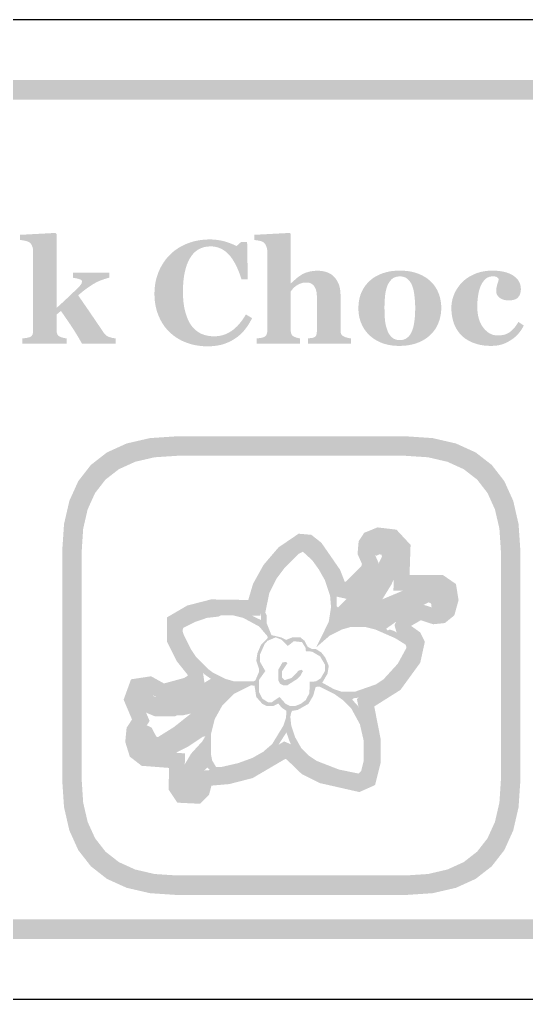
# Model space of a CAD drawing. Header units: millimetres. Extents: x 4 to 272, y 4 to 144.
# Drawn here: x 224.02 to 234.42, y 75.96 to 96.04 of the extents above; entities that cross this region are included whole.
import ezdxf

# ---------------------------------------------------------------- set-up
doc = ezdxf.new("R2010")
doc.units = ezdxf.units.MM
doc.layers.add('CUT', color=1, linetype='Continuous')
doc.layers.add('RASTER', color=7, linetype='Continuous')

msp = doc.modelspace()

# ---------------------------------------------------------------- hatches: boundary and pattern name
at = {"layer": 'RASTER'}
h = msp.add_hatch(color=7, dxfattribs=at)
h.paths.add_polyline_path([(209.2, 92.6), (209.234, 93.116), (209.337, 93.563), (209.509, 93.941), (209.75, 94.25), (210.059, 94.491), (210.438, 94.663), (210.884, 94.766), (211.4, 94.8), (268.6, 94.8), (269.116, 94.766), (269.563, 94.663), (269.941, 94.491), (270.25, 94.25), (270.491, 93.941), (270.663, 93.563), (270.766, 93.116), (270.8, 92.6), (270.8, 79.4), (270.766, 78.884), (270.662, 78.438), (270.491, 78.059), (270.25, 77.75), (269.941, 77.509), (269.563, 77.338), (269.116, 77.234), (268.6, 77.2), (211.4, 77.2), (210.884, 77.234), (210.438, 77.338), (210.059, 77.509), (209.75, 77.75), (209.509, 78.059), (209.337, 78.438), (209.234, 78.884), (209.2, 79.4)])
h.paths.add_polyline_path([(209.6, 92.6), (209.6, 79.4), (209.628, 78.978), (209.712, 78.613), (209.853, 78.303), (210.05, 78.05), (210.303, 77.853), (210.613, 77.712), (210.978, 77.628), (211.4, 77.6), (268.6, 77.6), (269.022, 77.628), (269.388, 77.712), (269.697, 77.853), (269.95, 78.05), (270.147, 78.303), (270.287, 78.613), (270.372, 78.978), (270.4, 79.4), (270.4, 92.6), (270.372, 93.022), (270.287, 93.388), (270.147, 93.697), (269.95, 93.95), (269.697, 94.147), (269.388, 94.288), (269.022, 94.372), (268.6, 94.4), (211.4, 94.4), (210.978, 94.372), (210.613, 94.288), (210.303, 94.147), (210.05, 93.95), (209.853, 93.697), (209.712, 93.388), (209.628, 93.022), (209.6, 92.6)], flags=0)
for points in [[(225.995, 89.4), (225.305, 89.4), (225.274, 89.455), (225.243, 89.508), (225.213, 89.559), (225.183, 89.607), (225.155, 89.654), (225.127, 89.698), (225.099, 89.74), (225.073, 89.78), (225.046, 89.819), (225.021, 89.857), (224.995, 89.894), (224.97, 89.93), (224.945, 89.966), (224.921, 90.001), (224.897, 90.036), (224.873, 90.069), (224.785, 89.995), (224.785, 89.675), (224.786, 89.663), (224.786, 89.65), (224.788, 89.639), (224.789, 89.627), (224.791, 89.617), (224.794, 89.607), (224.797, 89.598), (224.801, 89.589), (224.805, 89.581), (224.81, 89.573), (224.816, 89.566), (224.823, 89.56), (224.831, 89.554), (224.84, 89.548), (224.85, 89.543), (224.86, 89.539), (224.867, 89.536), (224.874, 89.533), (224.881, 89.531), (224.889, 89.528), (224.896, 89.526), (224.905, 89.523), (224.913, 89.521), (224.922, 89.519), (224.93, 89.517), (224.939, 89.515), (224.948, 89.513), (224.957, 89.511), (224.966, 89.51), (224.974, 89.509), (224.983, 89.508), (224.992, 89.507), (224.992, 89.4), (224.085, 89.4), (224.085, 89.507), (224.094, 89.508), (224.104, 89.509), (224.113, 89.509), (224.122, 89.51), (224.131, 89.511), (224.14, 89.513), (224.149, 89.514), (224.158, 89.515), (224.167, 89.516), (224.176, 89.518), (224.185, 89.519), (224.193, 89.521), (224.201, 89.523), (224.208, 89.525), (224.216, 89.527), (224.223, 89.529), (224.234, 89.533), (224.244, 89.538), (224.254, 89.543), (224.262, 89.549), (224.27, 89.556), (224.276, 89.563), (224.282, 89.571), (224.287, 89.579), (224.291, 89.587), (224.294, 89.597), (224.297, 89.607), (224.299, 89.618), (224.301, 89.629), (224.302, 89.641), (224.303, 89.653), (224.303, 89.667), (224.303, 91.3), (224.303, 91.312), (224.302, 91.324), (224.3, 91.337), (224.298, 91.349), (224.295, 91.362), (224.292, 91.374), (224.287, 91.387), (224.282, 91.4), (224.277, 91.413), (224.27, 91.425), (224.264, 91.436), (224.256, 91.446), (224.248, 91.455), (224.239, 91.464), (224.23, 91.472), (224.22, 91.479), (224.213, 91.483), (224.204, 91.487), (224.195, 91.491), (224.185, 91.495), (224.174, 91.498), (224.163, 91.502), (224.15, 91.505), (224.136, 91.508), (224.123, 91.511), (224.109, 91.513), (224.096, 91.515), (224.083, 91.517), (224.071, 91.519), (224.059, 91.521), (224.047, 91.522), (224.035, 91.523), (224.035, 91.629), (224.763, 91.668), (224.785, 91.644), (224.785, 90.132), (224.813, 90.157), (224.841, 90.183), (224.871, 90.209), (224.901, 90.237), (224.931, 90.265), (224.963, 90.295), (224.996, 90.325), (225.029, 90.357), (225.062, 90.388), (225.094, 90.418), (225.123, 90.446), (225.151, 90.473), (225.178, 90.499), (225.202, 90.523), (225.225, 90.546), (225.247, 90.567), (225.258, 90.58), (225.268, 90.591), (225.277, 90.601), (225.284, 90.611), (225.29, 90.62), (225.295, 90.629), (225.298, 90.636), (225.3, 90.643), (225.301, 90.649), (225.303, 90.655), (225.303, 90.659), (225.304, 90.664), (225.305, 90.667), (225.305, 90.67), (225.305, 90.673), (225.305, 90.674), (225.305, 90.681), (225.303, 90.687), (225.299, 90.693), (225.294, 90.699), (225.287, 90.704), (225.279, 90.709), (225.27, 90.714), (225.259, 90.718), (225.247, 90.723), (225.233, 90.727), (225.218, 90.731), (225.202, 90.735), (225.184, 90.739), (225.164, 90.742), (225.143, 90.746), (225.121, 90.749), (225.121, 90.853), (225.865, 90.853), (225.865, 90.752), (225.829, 90.742), (225.796, 90.732), (225.765, 90.722), (225.736, 90.712), (225.709, 90.703), (225.684, 90.693), (225.662, 90.684), (225.642, 90.675), (225.622, 90.666), (225.602, 90.656), (225.582, 90.645), (225.561, 90.633), (225.54, 90.621), (225.518, 90.608), (225.496, 90.594), (225.474, 90.579), (225.459, 90.569), (225.444, 90.559), (225.429, 90.549), (225.415, 90.539), (225.4, 90.528), (225.386, 90.518), (225.372, 90.507), (225.357, 90.496), (225.343, 90.485), (225.328, 90.474), (225.313, 90.461), (225.297, 90.448), (225.28, 90.434), (225.263, 90.42), (225.246, 90.405), (225.228, 90.389), (225.263, 90.337), (225.298, 90.287), (225.332, 90.237), (225.366, 90.188), (225.399, 90.141), (225.431, 90.094), (225.462, 90.048), (225.493, 90.004), (225.523, 89.959), (225.554, 89.914), (225.586, 89.868), (225.617, 89.821), (225.649, 89.774), (225.682, 89.726), (225.715, 89.678), (225.748, 89.629), (225.759, 89.612), (225.772, 89.597), (225.785, 89.583), (225.799, 89.571), (225.813, 89.56), (225.828, 89.551), (225.844, 89.543), (225.861, 89.536), (225.877, 89.531), (225.894, 89.526), (225.911, 89.521), (225.928, 89.517), (225.945, 89.514), (225.962, 89.511), (225.979, 89.509), (225.995, 89.507)], [(230.823, 89.4), (229.942, 89.4), (229.942, 89.507), (229.949, 89.508), (229.957, 89.508), (229.965, 89.509), (229.974, 89.51), (229.982, 89.511), (229.991, 89.512), (230.001, 89.513), (230.01, 89.514), (230.02, 89.515), (230.029, 89.517), (230.037, 89.518), (230.045, 89.52), (230.052, 89.522), (230.058, 89.524), (230.064, 89.526), (230.069, 89.529), (230.076, 89.533), (230.083, 89.538), (230.09, 89.543), (230.095, 89.549), (230.1, 89.555), (230.105, 89.561), (230.109, 89.568), (230.112, 89.576), (230.115, 89.584), (230.118, 89.593), (230.12, 89.603), (230.122, 89.614), (230.123, 89.626), (230.124, 89.638), (230.125, 89.652), (230.125, 89.667), (230.125, 90.352), (230.124, 90.389), (230.121, 90.423), (230.117, 90.455), (230.111, 90.484), (230.103, 90.511), (230.093, 90.536), (230.082, 90.558), (230.068, 90.578), (230.054, 90.595), (230.037, 90.61), (230.019, 90.623), (230, 90.634), (229.979, 90.642), (229.957, 90.648), (229.933, 90.651), (229.908, 90.652), (229.893, 90.652), (229.879, 90.651), (229.865, 90.65), (229.851, 90.648), (229.838, 90.646), (229.825, 90.643), (229.812, 90.639), (229.799, 90.635), (229.786, 90.63), (229.774, 90.625), (229.761, 90.619), (229.749, 90.613), (229.737, 90.607), (229.724, 90.599), (229.712, 90.592), (229.7, 90.584), (229.69, 90.576), (229.68, 90.569), (229.67, 90.561), (229.662, 90.554), (229.653, 90.546), (229.646, 90.539), (229.639, 90.531), (229.632, 90.524), (229.626, 90.516), (229.62, 90.509), (229.614, 90.501), (229.608, 90.495), (229.603, 90.488), (229.598, 90.482), (229.593, 90.475), (229.589, 90.469), (229.589, 89.683), (229.589, 89.67), (229.589, 89.657), (229.59, 89.645), (229.592, 89.634), (229.594, 89.624), (229.596, 89.614), (229.599, 89.605), (229.602, 89.597), (229.605, 89.589), (229.61, 89.582), (229.615, 89.575), (229.621, 89.568), (229.627, 89.562), (229.635, 89.556), (229.643, 89.55), (229.652, 89.545), (229.657, 89.542), (229.663, 89.539), (229.67, 89.536), (229.677, 89.533), (229.685, 89.53), (229.692, 89.527), (229.701, 89.524), (229.709, 89.522), (229.718, 89.519), (229.727, 89.517), (229.736, 89.515), (229.745, 89.513), (229.753, 89.511), (229.762, 89.509), (229.771, 89.508), (229.779, 89.507), (229.779, 89.4), (228.888, 89.4), (228.888, 89.507), (228.898, 89.508), (228.907, 89.508), (228.917, 89.509), (228.926, 89.51), (228.935, 89.511), (228.944, 89.512), (228.953, 89.513), (228.962, 89.514), (228.971, 89.515), (228.98, 89.517), (228.988, 89.518), (228.996, 89.52), (229.004, 89.522), (229.012, 89.524), (229.019, 89.526), (229.026, 89.529), (229.037, 89.534), (229.048, 89.539), (229.057, 89.544), (229.065, 89.55), (229.073, 89.557), (229.08, 89.564), (229.085, 89.571), (229.09, 89.579), (229.094, 89.588), (229.097, 89.597), (229.1, 89.607), (229.102, 89.618), (229.104, 89.629), (229.106, 89.641), (229.106, 89.653), (229.107, 89.667), (229.107, 91.3), (229.106, 91.312), (229.105, 91.324), (229.104, 91.336), (229.101, 91.348), (229.098, 91.361), (229.094, 91.374), (229.09, 91.386), (229.085, 91.4), (229.079, 91.412), (229.073, 91.424), (229.066, 91.435), (229.058, 91.446), (229.05, 91.455), (229.042, 91.464), (229.033, 91.472), (229.023, 91.479), (229.015, 91.483), (229.007, 91.488), (228.998, 91.492), (228.987, 91.496), (228.976, 91.499), (228.964, 91.503), (228.952, 91.506), (228.938, 91.509), (228.924, 91.511), (228.911, 91.514), (228.898, 91.516), (228.885, 91.518), (228.873, 91.519), (228.861, 91.521), (228.85, 91.522), (228.839, 91.523), (228.839, 91.629), (229.567, 91.668), (229.589, 91.644), (229.589, 90.636), (229.594, 90.636), (229.608, 90.649), (229.622, 90.661), (229.635, 90.672), (229.647, 90.684), (229.66, 90.695), (229.672, 90.706), (229.683, 90.716), (229.695, 90.726), (229.706, 90.736), (229.718, 90.747), (229.731, 90.757), (229.744, 90.767), (229.758, 90.777), (229.773, 90.787), (229.788, 90.797), (229.804, 90.808), (229.818, 90.816), (229.833, 90.825), (229.849, 90.833), (229.866, 90.84), (229.885, 90.848), (229.904, 90.855), (229.924, 90.861), (229.945, 90.868), (229.967, 90.874), (229.99, 90.879), (230.013, 90.883), (230.036, 90.886), (230.06, 90.889), (230.084, 90.891), (230.108, 90.892), (230.134, 90.893), (230.191, 90.891), (230.245, 90.884), (230.295, 90.874), (230.341, 90.859), (230.384, 90.839), (230.423, 90.816), (230.459, 90.788), (230.49, 90.756), (230.518, 90.721), (230.542, 90.683), (230.563, 90.642), (230.58, 90.599), (230.593, 90.552), (230.602, 90.503), (230.608, 90.452), (230.61, 90.398), (230.61, 89.68), (230.61, 89.667), (230.611, 89.654), (230.612, 89.642), (230.614, 89.631), (230.616, 89.621), (230.619, 89.611), (230.622, 89.602), (230.626, 89.593), (230.63, 89.586), (230.636, 89.578), (230.642, 89.571), (230.649, 89.564), (230.657, 89.558), (230.666, 89.552), (230.675, 89.547), (230.686, 89.542), (230.692, 89.539), (230.699, 89.536), (230.706, 89.534), (230.714, 89.531), (230.721, 89.529), (230.729, 89.526), (230.736, 89.524), (230.744, 89.522), (230.753, 89.519), (230.761, 89.517), (230.771, 89.515), (230.78, 89.514), (230.79, 89.512), (230.801, 89.51), (230.812, 89.508), (230.823, 89.507)], [(227.879, 89.344), (227.822, 89.345), (227.767, 89.349), (227.712, 89.355), (227.658, 89.363), (227.605, 89.373), (227.553, 89.386), (227.502, 89.401), (227.451, 89.418), (227.402, 89.438), (227.355, 89.459), (227.309, 89.483), (227.265, 89.509), (227.222, 89.537), (227.181, 89.567), (227.142, 89.599), (227.104, 89.633), (227.069, 89.668), (227.036, 89.706), (227.004, 89.745), (226.975, 89.787), (226.947, 89.83), (226.921, 89.876), (226.898, 89.924), (226.876, 89.973), (226.856, 90.025), (226.839, 90.077), (226.825, 90.131), (226.813, 90.186), (226.804, 90.243), (226.797, 90.3), (226.794, 90.359), (226.792, 90.42), (226.794, 90.479), (226.798, 90.538), (226.804, 90.596), (226.813, 90.652), (226.825, 90.708), (226.84, 90.762), (226.857, 90.815), (226.876, 90.867), (226.899, 90.918), (226.923, 90.967), (226.949, 91.014), (226.978, 91.059), (227.008, 91.103), (227.041, 91.145), (227.076, 91.185), (227.113, 91.224), (227.151, 91.26), (227.191, 91.294), (227.234, 91.325), (227.277, 91.355), (227.323, 91.383), (227.371, 91.408), (227.42, 91.432), (227.472, 91.453), (227.525, 91.472), (227.578, 91.489), (227.633, 91.503), (227.689, 91.514), (227.745, 91.523), (227.803, 91.529), (227.861, 91.533), (227.92, 91.534), (227.963, 91.534), (228.005, 91.532), (228.045, 91.528), (228.085, 91.524), (228.124, 91.518), (228.162, 91.511), (228.199, 91.502), (228.235, 91.493), (228.27, 91.482), (228.303, 91.471), (228.335, 91.46), (228.366, 91.448), (228.396, 91.436), (228.424, 91.424), (228.45, 91.411), (228.475, 91.398), (228.566, 91.479), (228.694, 91.479), (228.707, 90.72), (228.578, 90.72), (228.55, 90.804), (228.52, 90.882), (228.489, 90.954), (228.457, 91.021), (228.423, 91.082), (228.388, 91.137), (228.352, 91.186), (228.314, 91.23), (228.275, 91.268), (228.233, 91.301), (228.189, 91.329), (228.144, 91.352), (228.096, 91.369), (228.046, 91.382), (227.993, 91.39), (227.939, 91.392), (227.872, 91.388), (227.81, 91.377), (227.751, 91.358), (227.697, 91.332), (227.646, 91.297), (227.6, 91.256), (227.558, 91.207), (227.52, 91.15), (227.487, 91.086), (227.457, 91.016), (227.433, 90.94), (227.413, 90.858), (227.397, 90.77), (227.386, 90.676), (227.379, 90.576), (227.377, 90.469), (227.377, 90.409), (227.38, 90.35), (227.384, 90.294), (227.389, 90.24), (227.396, 90.188), (227.404, 90.139), (227.414, 90.092), (227.426, 90.047), (227.439, 90.004), (227.452, 89.963), (227.467, 89.925), (227.482, 89.889), (227.499, 89.855), (227.516, 89.822), (227.535, 89.793), (227.554, 89.765), (227.576, 89.738), (227.598, 89.713), (227.622, 89.69), (227.647, 89.668), (227.672, 89.649), (227.699, 89.631), (227.726, 89.615), (227.755, 89.601), (227.784, 89.589), (227.814, 89.579), (227.845, 89.57), (227.877, 89.562), (227.909, 89.557), (227.942, 89.553), (227.976, 89.55), (228.011, 89.549), (228.062, 89.551), (228.111, 89.556), (228.159, 89.565), (228.205, 89.577), (228.25, 89.593), (228.293, 89.612), (228.336, 89.635), (228.376, 89.661), (228.416, 89.69), (228.455, 89.724), (228.493, 89.76), (228.53, 89.801), (228.566, 89.845), (228.601, 89.892), (228.635, 89.943), (228.669, 89.998), (228.795, 89.921), (228.779, 89.89), (228.762, 89.859), (228.745, 89.829), (228.727, 89.799), (228.709, 89.771), (228.69, 89.743), (228.671, 89.717), (228.651, 89.691), (228.631, 89.666), (228.609, 89.642), (228.587, 89.618), (228.564, 89.596), (228.541, 89.575), (228.516, 89.554), (228.491, 89.534), (228.465, 89.516), (228.436, 89.496), (228.406, 89.478), (228.375, 89.46), (228.343, 89.444), (228.311, 89.429), (228.278, 89.415), (228.244, 89.402), (228.209, 89.39), (228.174, 89.379), (228.136, 89.37), (228.097, 89.362), (228.057, 89.356), (228.015, 89.351), (227.971, 89.347), (227.926, 89.345), (227.879, 89.344)], [(233.702, 89.353), (233.652, 89.354), (233.603, 89.357), (233.556, 89.361), (233.51, 89.368), (233.466, 89.376), (233.423, 89.386), (233.382, 89.399), (233.342, 89.412), (233.304, 89.428), (233.268, 89.445), (233.233, 89.463), (233.2, 89.483), (233.169, 89.503), (233.139, 89.526), (233.111, 89.549), (233.085, 89.574), (233.061, 89.601), (233.038, 89.629), (233.017, 89.658), (232.997, 89.688), (232.979, 89.719), (232.962, 89.752), (232.948, 89.785), (232.934, 89.82), (232.923, 89.856), (232.913, 89.893), (232.904, 89.93), (232.897, 89.969), (232.892, 90.008), (232.888, 90.048), (232.885, 90.088), (232.885, 90.129), (232.885, 90.167), (232.888, 90.205), (232.893, 90.242), (232.9, 90.278), (232.908, 90.314), (232.919, 90.35), (232.931, 90.385), (232.945, 90.42), (232.961, 90.453), (232.978, 90.486), (232.997, 90.518), (233.017, 90.549), (233.038, 90.578), (233.061, 90.607), (233.085, 90.635), (233.11, 90.661), (233.138, 90.687), (233.167, 90.712), (233.198, 90.735), (233.23, 90.757), (233.264, 90.778), (233.3, 90.797), (233.337, 90.815), (233.376, 90.832), (233.416, 90.847), (233.458, 90.86), (233.5, 90.871), (233.543, 90.88), (233.588, 90.887), (233.633, 90.892), (233.679, 90.895), (233.727, 90.896), (233.792, 90.894), (233.855, 90.889), (233.913, 90.881), (233.968, 90.87), (234.02, 90.856), (234.068, 90.838), (234.112, 90.818), (234.153, 90.794), (234.19, 90.767), (234.222, 90.738), (234.249, 90.707), (234.271, 90.674), (234.288, 90.639), (234.3, 90.601), (234.307, 90.561), (234.31, 90.519), (234.309, 90.493), (234.306, 90.469), (234.302, 90.446), (234.296, 90.424), (234.288, 90.403), (234.279, 90.384), (234.267, 90.366), (234.254, 90.349), (234.239, 90.334), (234.221, 90.321), (234.201, 90.31), (234.178, 90.301), (234.153, 90.294), (234.125, 90.289), (234.095, 90.286), (234.062, 90.285), (234.035, 90.286), (234.01, 90.288), (233.985, 90.292), (233.961, 90.298), (233.939, 90.305), (233.918, 90.314), (233.897, 90.325), (233.878, 90.338), (233.861, 90.351), (233.846, 90.366), (233.833, 90.382), (233.823, 90.398), (233.815, 90.416), (233.809, 90.435), (233.806, 90.454), (233.804, 90.475), (233.805, 90.493), (233.806, 90.511), (233.808, 90.529), (233.81, 90.547), (233.814, 90.564), (233.818, 90.582), (233.822, 90.6), (233.828, 90.617), (233.833, 90.634), (233.838, 90.65), (233.843, 90.665), (233.847, 90.679), (233.85, 90.692), (233.852, 90.704), (233.854, 90.715), (233.856, 90.724), (233.852, 90.731), (233.847, 90.737), (233.842, 90.742), (233.837, 90.747), (233.832, 90.752), (233.827, 90.757), (233.821, 90.761), (233.815, 90.765), (233.808, 90.768), (233.801, 90.771), (233.792, 90.773), (233.783, 90.775), (233.773, 90.776), (233.762, 90.778), (233.75, 90.778), (233.737, 90.778), (233.721, 90.778), (233.705, 90.776), (233.689, 90.774), (233.674, 90.771), (233.659, 90.766), (233.645, 90.761), (233.631, 90.755), (233.617, 90.748), (233.604, 90.739), (233.59, 90.729), (233.577, 90.718), (233.565, 90.705), (233.552, 90.691), (233.54, 90.675), (233.528, 90.658), (233.516, 90.639), (233.505, 90.62), (233.494, 90.6), (233.484, 90.577), (233.475, 90.554), (233.466, 90.528), (233.458, 90.501), (233.45, 90.473), (233.443, 90.443), (233.437, 90.411), (233.432, 90.378), (233.427, 90.344), (233.423, 90.307), (233.42, 90.27), (233.418, 90.23), (233.417, 90.19), (233.416, 90.147), (233.418, 90.083), (233.424, 90.023), (233.433, 89.966), (233.447, 89.912), (233.464, 89.861), (233.485, 89.813), (233.51, 89.768), (233.539, 89.727), (233.57, 89.689), (233.603, 89.657), (233.637, 89.629), (233.673, 89.607), (233.71, 89.589), (233.749, 89.577), (233.789, 89.569), (233.831, 89.567), (233.87, 89.568), (233.908, 89.572), (233.943, 89.577), (233.977, 89.585), (234.008, 89.595), (234.037, 89.608), (234.064, 89.623), (234.089, 89.64), (234.113, 89.659), (234.136, 89.68), (234.158, 89.702), (234.18, 89.727), (234.201, 89.754), (234.221, 89.782), (234.241, 89.813), (234.26, 89.845), (234.37, 89.769), (234.358, 89.747), (234.346, 89.725), (234.333, 89.704), (234.32, 89.684), (234.306, 89.663), (234.292, 89.644), (234.277, 89.625), (234.261, 89.606), (234.245, 89.588), (234.228, 89.57), (234.211, 89.553), (234.192, 89.536), (234.173, 89.52), (234.153, 89.504), (234.132, 89.489), (234.111, 89.475), (234.087, 89.46), (234.064, 89.447), (234.041, 89.434), (234.018, 89.422), (233.994, 89.411), (233.971, 89.401), (233.947, 89.392), (233.923, 89.384), (233.899, 89.377), (233.874, 89.37), (233.847, 89.365), (233.82, 89.361), (233.792, 89.357), (233.763, 89.355), (233.733, 89.354), (233.702, 89.353)]]:
    msp.add_hatch(color=7, dxfattribs=at).paths.add_polyline_path(points)
h = msp.add_hatch(color=7, dxfattribs=at)
h.paths.add_polyline_path([(232.454, 90.68), (232.48, 90.654), (232.505, 90.627), (232.528, 90.599), (232.549, 90.569), (232.569, 90.538), (232.588, 90.506), (232.604, 90.473), (232.619, 90.439), (232.633, 90.403), (232.644, 90.367), (232.654, 90.33), (232.662, 90.292), (232.668, 90.254), (232.673, 90.214), (232.676, 90.175), (232.677, 90.134), (232.676, 90.094), (232.673, 90.054), (232.669, 90.015), (232.662, 89.976), (232.654, 89.938), (232.645, 89.9), (232.633, 89.863), (232.62, 89.827), (232.605, 89.792), (232.589, 89.757), (232.571, 89.725), (232.551, 89.693), (232.529, 89.663), (232.506, 89.634), (232.482, 89.606), (232.455, 89.58), (232.426, 89.554), (232.395, 89.528), (232.362, 89.505), (232.328, 89.483), (232.293, 89.463), (232.257, 89.444), (232.219, 89.427), (232.179, 89.412), (232.138, 89.398), (232.096, 89.386), (232.052, 89.376), (232.007, 89.368), (231.961, 89.361), (231.913, 89.357), (231.863, 89.354), (231.812, 89.353), (231.768, 89.354), (231.725, 89.356), (231.682, 89.36), (231.641, 89.366), (231.6, 89.373), (231.56, 89.382), (231.521, 89.392), (231.483, 89.404), (231.446, 89.418), (231.41, 89.433), (231.376, 89.45), (231.342, 89.468), (231.309, 89.489), (231.278, 89.51), (231.247, 89.533), (231.218, 89.558), (231.19, 89.583), (231.165, 89.61), (231.141, 89.638), (231.118, 89.668), (231.097, 89.699), (231.077, 89.731), (231.059, 89.765), (231.042, 89.801), (231.027, 89.837), (231.014, 89.875), (231.002, 89.914), (230.993, 89.954), (230.986, 89.994), (230.981, 90.036), (230.978, 90.079), (230.977, 90.124), (230.978, 90.167), (230.981, 90.209), (230.985, 90.25), (230.991, 90.29), (230.999, 90.328), (231.009, 90.365), (231.02, 90.402), (231.034, 90.436), (231.049, 90.47), (231.065, 90.503), (231.084, 90.535), (231.104, 90.566), (231.126, 90.596), (231.15, 90.625), (231.176, 90.653), (231.203, 90.68), (231.231, 90.705), (231.26, 90.729), (231.291, 90.751), (231.324, 90.771), (231.358, 90.79), (231.394, 90.808), (231.431, 90.824), (231.47, 90.839), (231.511, 90.852), (231.552, 90.864), (231.595, 90.874), (231.638, 90.882), (231.683, 90.888), (231.73, 90.892), (231.777, 90.895), (231.825, 90.896), (231.876, 90.895), (231.925, 90.892), (231.972, 90.888), (232.018, 90.882), (232.063, 90.874), (232.105, 90.864), (232.147, 90.852), (232.187, 90.839), (232.225, 90.824), (232.262, 90.808), (232.297, 90.79), (232.331, 90.771), (232.364, 90.751), (232.395, 90.729), (232.425, 90.705), (232.454, 90.68)])
h.paths.add_polyline_path([(232.079, 89.665), (232.087, 89.686), (232.094, 89.708), (232.101, 89.732), (232.107, 89.756), (232.113, 89.781), (232.118, 89.808), (232.122, 89.836), (232.126, 89.864), (232.13, 89.894), (232.133, 89.925), (232.136, 89.958), (232.138, 89.991), (232.14, 90.026), (232.141, 90.062), (232.142, 90.099), (232.142, 90.137), (232.142, 90.163), (232.141, 90.19), (232.14, 90.218), (232.138, 90.247), (232.136, 90.276), (232.134, 90.307), (232.131, 90.339), (232.127, 90.371), (232.123, 90.403), (232.119, 90.434), (232.114, 90.462), (232.109, 90.489), (232.103, 90.514), (232.097, 90.538), (232.09, 90.559), (232.083, 90.579), (232.074, 90.602), (232.064, 90.623), (232.053, 90.643), (232.041, 90.662), (232.029, 90.679), (232.015, 90.695), (232.001, 90.71), (231.986, 90.724), (231.97, 90.737), (231.953, 90.747), (231.935, 90.756), (231.915, 90.764), (231.895, 90.77), (231.874, 90.774), (231.852, 90.776), (231.828, 90.777), (231.803, 90.776), (231.779, 90.773), (231.756, 90.769), (231.735, 90.763), (231.715, 90.755), (231.696, 90.745), (231.678, 90.733), (231.662, 90.72), (231.647, 90.705), (231.633, 90.689), (231.619, 90.672), (231.607, 90.654), (231.595, 90.635), (231.585, 90.615), (231.575, 90.594), (231.566, 90.572), (231.559, 90.551), (231.552, 90.528), (231.546, 90.505), (231.54, 90.481), (231.535, 90.456), (231.531, 90.431), (231.527, 90.404), (231.524, 90.376), (231.521, 90.348), (231.519, 90.32), (231.517, 90.291), (231.515, 90.262), (231.514, 90.233), (231.513, 90.203), (231.512, 90.173), (231.512, 90.143), (231.512, 90.104), (231.513, 90.066), (231.513, 90.031), (231.515, 89.997), (231.516, 89.965), (231.518, 89.934), (231.52, 89.905), (231.522, 89.878), (231.525, 89.852), (231.529, 89.826), (231.534, 89.8), (231.54, 89.773), (231.546, 89.747), (231.554, 89.721), (231.563, 89.694), (231.572, 89.668), (231.581, 89.646), (231.591, 89.625), (231.601, 89.605), (231.613, 89.587), (231.626, 89.569), (231.639, 89.553), (231.653, 89.538), (231.669, 89.525), (231.685, 89.512), (231.702, 89.501), (231.721, 89.492), (231.74, 89.485), (231.761, 89.479), (231.782, 89.475), (231.805, 89.473), (231.828, 89.472), (231.85, 89.473), (231.871, 89.475), (231.891, 89.479), (231.91, 89.484), (231.929, 89.491), (231.946, 89.499), (231.963, 89.509), (231.979, 89.521), (231.995, 89.534), (232.009, 89.548), (232.023, 89.564), (232.036, 89.581), (232.048, 89.6), (232.059, 89.62), (232.069, 89.642), (232.079, 89.665)], flags=0)
h = msp.add_hatch(color=7, dxfattribs=at)
h.paths.add_polyline_path([(224.9, 85.15), (224.937, 85.701), (225.047, 86.178), (225.23, 86.582), (225.488, 86.913), (225.818, 87.17), (226.222, 87.353), (226.699, 87.463), (227.25, 87.5), (231.95, 87.5), (232.501, 87.463), (232.978, 87.353), (233.382, 87.17), (233.713, 86.913), (233.97, 86.582), (234.153, 86.178), (234.263, 85.701), (234.3, 85.15), (234.3, 80.45), (234.263, 79.899), (234.153, 79.422), (233.97, 79.018), (233.713, 78.688), (233.382, 78.43), (232.978, 78.247), (232.501, 78.137), (231.95, 78.1), (227.25, 78.1), (226.699, 78.137), (226.222, 78.247), (225.818, 78.43), (225.488, 78.688), (225.23, 79.018), (225.047, 79.422), (224.937, 79.899), (224.9, 80.45)])
h.paths.add_polyline_path([(225.3, 85.15), (225.3, 80.45), (225.33, 79.993), (225.422, 79.597), (225.574, 79.262), (225.788, 78.988), (226.062, 78.774), (226.397, 78.622), (226.793, 78.53), (227.25, 78.5), (231.95, 78.5), (232.407, 78.53), (232.803, 78.622), (233.138, 78.774), (233.413, 78.988), (233.626, 79.262), (233.778, 79.597), (233.87, 79.993), (233.9, 80.45), (233.9, 85.15), (233.87, 85.607), (233.778, 86.003), (233.626, 86.338), (233.413, 86.613), (233.138, 86.826), (232.803, 86.978), (232.407, 87.07), (231.95, 87.1), (227.25, 87.1), (226.793, 87.07), (226.397, 86.978), (226.062, 86.826), (225.788, 86.613), (225.574, 86.338), (225.422, 86.003), (225.33, 85.607), (225.3, 85.15)], flags=0)
h = msp.add_hatch(color=7, dxfattribs=at)
h.paths.add_polyline_path([(231.368, 85.633), (231.757, 85.587), (232.047, 85.275), (232.026, 84.659), (232.708, 84.659), (232.978, 84.473), (233.032, 84.142), (232.945, 83.831), (232.751, 83.673), (232.511, 83.648), (232.257, 83.73), (232.061, 83.617), (232.057, 83.607), (232.054, 83.617), (232.244, 83.482), (232.34, 83.29), (232.246, 82.861), (231.839, 82.302), (231.302, 81.964), (231.433, 81.296), (231.433, 80.809), (231.319, 80.353), (230.997, 80.209), (230.19, 80.392), (229.814, 80.579), (229.506, 80.876), (229.477, 80.889), (228.807, 80.496), (228.328, 80.373), (227.962, 80.341), (227.913, 80.156), (227.726, 79.969), (227.261, 79.992), (227.082, 80.261), (227.093, 80.704), (226.53, 80.747), (226.287, 80.935), (226.193, 81.237), (226.221, 81.526), (226.332, 81.697), (226.16, 82.103), (226.312, 82.52), (226.723, 82.582), (226.988, 82.435), (227.404, 82.548), (227.475, 82.593), (227.471, 82.615), (227.252, 82.889), (227.049, 83.292), (227.049, 83.789), (227.466, 84.032), (227.953, 84.157), (228.717, 84.146), (228.815, 84.477), (229.031, 84.865), (229.337, 85.223), (229.75, 85.504), (230.011, 85.481), (230.216, 85.32), (230.599, 84.767), (230.703, 84.504), (230.699, 84.505), (231.036, 84.837), (231.05, 84.884), (230.959, 85.089), (230.982, 85.352), (231.095, 85.522)])
h.paths.add_polyline_path([(231.412, 85.306), (231.307, 85.263), (231.293, 85.242), (231.285, 85.143), (231.39, 84.907), (231.319, 84.667), (230.8, 84.154), (230.467, 84.229), (230.315, 84.615), (229.98, 85.098), (229.888, 85.171), (229.836, 85.175), (229.552, 84.983), (229.295, 84.681), (229.112, 84.352), (228.955, 83.822), (227.991, 83.837), (227.589, 83.733), (227.369, 83.605), (227.369, 83.368), (227.522, 83.063), (227.776, 82.747), (227.82, 82.435), (227.535, 82.251), (226.946, 82.093), (226.663, 82.249), (226.548, 82.232), (226.504, 82.111), (226.693, 81.666), (226.532, 81.418), (226.518, 81.27), (226.563, 81.126), (226.65, 81.059), (227.42, 81.001), (227.405, 80.354), (227.438, 80.304), (227.601, 80.296), (227.626, 80.321), (227.71, 80.641), (228.274, 80.689), (228.684, 80.795), (229.454, 81.247), (229.686, 81.147), (230, 80.844), (230.298, 80.696), (230.964, 80.545), (231.046, 80.581), (231.113, 80.848), (231.113, 81.265), (230.946, 82.118), (231.616, 82.54), (231.948, 82.995), (232.003, 83.248), (231.993, 83.268), (231.779, 83.42), (231.717, 83.627), (231.809, 83.84), (232.219, 84.078), (232.545, 83.973), (232.623, 83.981), (232.664, 84.014), (232.704, 84.16), (232.684, 84.287), (232.608, 84.339), (231.695, 84.339), (231.722, 85.154), (231.603, 85.283), (231.412, 85.306)], flags=0)
h = msp.add_hatch(color=7, dxfattribs=at)
h.paths.add_polyline_path([(231.414, 85.393), (231.566, 85.401), (231.653, 85.355), (231.76, 85.276), (231.831, 85.135), (231.831, 84.895), (231.805, 84.789), (231.653, 84.462), (231.467, 84.159), (232.017, 84.39), (232.363, 84.47), (232.576, 84.444), (232.716, 84.372), (232.77, 84.319), (232.815, 84.204), (232.754, 84), (232.663, 83.904), (232.629, 83.885), (232.488, 83.904), (232.469, 84.071), (232.416, 84.098), (232.063, 83.92), (231.547, 83.558), (231.573, 83.521), (231.619, 83.54), (231.698, 83.513), (231.946, 83.388), (232.079, 83.282), (232.097, 83.168), (232.044, 83.035), (231.946, 82.841), (231.813, 82.655), (231.547, 82.389), (231.3, 82.237), (231.087, 82.158), (230.874, 82.131), (230.848, 82.104), (230.962, 81.98), (231.087, 81.732), (231.193, 81.307), (231.193, 80.802), (231.095, 80.502), (231.007, 80.456), (230.795, 80.483), (230.236, 80.642), (229.989, 80.767), (229.67, 81.06), (229.572, 81.227), (229.5, 81.432), (229.261, 81.06), (228.995, 80.874), (228.695, 80.722), (228.163, 80.589), (228.004, 80.589), (227.879, 80.714), (227.756, 80.597), (227.685, 80.483), (227.711, 80.377), (227.693, 80.262), (227.552, 80.164), (227.411, 80.209), (227.313, 80.35), (227.313, 80.536), (227.366, 80.696), (227.544, 80.996), (227.772, 81.246), (227.836, 81.352), (227.783, 81.342), (227.48, 81.14), (227.233, 81.015), (226.967, 80.935), (226.728, 80.935), (226.56, 81.007), (226.454, 81.14), (226.409, 81.28), (226.454, 81.448), (226.497, 81.512), (226.568, 81.546), (226.648, 81.573), (226.736, 81.528), (226.826, 81.352), (226.861, 81.334), (227.188, 81.538), (227.544, 81.82), (227.392, 81.785), (227.259, 81.785), (227.206, 81.759), (226.808, 81.759), (226.507, 81.884), (226.409, 82.051), (226.409, 82.184), (226.454, 82.272), (226.534, 82.352), (226.621, 82.37), (226.709, 82.325), (226.773, 82.176), (226.808, 82.158), (226.94, 82.158), (227.339, 82.264), (227.818, 82.45), (227.95, 82.53), (227.81, 82.628), (227.597, 82.841), (227.464, 83.027), (227.366, 83.194), (227.259, 83.46), (227.278, 83.628), (227.411, 83.734), (227.578, 83.806), (227.818, 83.885), (228.083, 83.939), (228.456, 83.939), (228.721, 83.859), (228.979, 83.734), (228.961, 84.098), (229.04, 84.364), (229.165, 84.611), (229.272, 84.771), (229.564, 85.09), (229.838, 85.268), (229.952, 85.222), (230.058, 85.116), (230.324, 84.744), (230.502, 84.337), (230.529, 84.231), (230.529, 84.018), (230.555, 83.992), (231.175, 84.595), (231.387, 84.888), (231.459, 85.028), (231.451, 85.074), (231.406, 85.082), (231.353, 85.055), (231.239, 85.074), (231.193, 85.135), (231.193, 85.214), (231.265, 85.329)])
h.paths.add_polyline_path([(229.838, 85.135), (229.75, 85.09), (229.458, 84.797), (229.298, 84.584), (229.147, 84.284), (229.067, 83.885), (229.093, 83.832), (229.093, 83.673), (229.192, 83.426), (229.386, 83.38), (229.492, 83.327), (229.625, 83.38), (229.785, 83.38), (229.872, 83.309), (229.936, 83.186), (230.024, 83.141), (230.104, 83.141), (230.218, 83.069), (230.298, 82.963), (230.369, 82.796), (230.343, 82.636), (230.236, 82.45), (230.476, 82.317), (230.635, 82.264), (230.901, 82.264), (231.334, 82.415), (231.494, 82.522), (231.786, 82.841), (231.964, 83.168), (231.946, 83.229), (231.733, 83.362), (231.326, 83.54), (231.114, 83.593), (230.821, 83.593), (230.635, 83.54), (230.388, 83.415), (230.112, 83.176), (230.369, 83.699), (230.415, 84), (230.396, 84.231), (230.29, 84.55), (230.165, 84.771), (230.032, 84.957)], flags=0)
h.paths.add_polyline_path([(228.163, 83.832), (228.11, 83.806), (227.871, 83.779), (227.632, 83.699), (227.384, 83.574), (227.366, 83.513), (227.392, 83.434), (227.544, 83.133), (227.65, 82.974), (227.889, 82.734), (227.996, 82.655), (228.243, 82.53), (228.429, 82.477), (228.828, 82.477), (228.862, 82.495), (228.934, 82.663), (228.934, 82.742), (228.881, 82.902), (228.907, 83.061), (228.979, 83.229), (229.101, 83.346), (229.12, 83.38), (229.101, 83.415), (228.942, 83.601), (228.615, 83.779), (228.402, 83.832)], flags=0)
h.paths.add_polyline_path([(229.28, 83.38), (229.112, 83.309), (229.059, 83.255), (228.961, 83.035), (228.961, 82.875), (229.067, 82.689), (228.934, 82.503), (228.934, 82.264), (229.006, 82.123), (229.12, 82.051), (229.2, 82.051), (229.359, 82.158), (229.484, 82.017), (229.572, 81.972), (229.678, 81.972), (229.793, 82.017), (229.899, 82.096), (229.971, 82.237), (229.979, 82.469), (230.104, 82.477), (230.202, 82.538), (230.29, 82.689), (230.29, 82.822), (230.191, 82.99), (230.024, 83.088), (229.899, 83.096), (229.891, 83.168), (229.819, 83.282), (229.652, 83.301), (229.527, 83.202), (229.394, 83.335)], flags=0)
h.paths.add_polyline_path([(229.42, 82.867), (229.492, 82.875), (229.519, 82.849), (229.412, 82.689), (229.412, 82.556), (229.466, 82.503), (229.606, 82.548), (229.75, 82.697), (229.811, 82.716), (229.838, 82.689), (229.793, 82.602), (229.713, 82.522), (229.519, 82.397), (229.439, 82.397), (229.367, 82.431), (229.333, 82.503), (229.333, 82.716)], flags=0)
h.paths.add_polyline_path([(228.775, 82.397), (228.421, 82.219), (228.182, 81.98), (228.03, 81.706), (227.95, 81.387), (227.95, 80.988), (227.977, 80.855), (228.057, 80.722), (228.163, 80.722), (228.509, 80.802), (228.801, 80.908), (229.022, 81.033), (229.208, 81.193), (229.439, 81.573), (229.492, 81.732), (229.5, 81.873), (229.404, 81.937), (229.333, 82.025), (229.226, 81.972), (229.093, 81.972), (229.006, 82.017), (228.881, 82.158), (228.846, 82.389)], flags=0)
h.paths.add_polyline_path([(230.13, 82.37), (230.096, 82.352), (230.05, 82.184), (229.952, 82.017), (229.731, 81.892), (229.617, 81.873), (229.599, 81.839), (229.58, 81.751), (229.599, 81.573), (229.678, 81.334), (229.803, 81.113), (229.963, 80.953), (230.122, 80.847), (230.582, 80.669), (230.981, 80.589), (231.034, 80.642), (231.087, 80.855), (231.087, 81.254), (231.007, 81.599), (230.829, 81.926), (230.67, 82.086), (230.484, 82.219), (230.183, 82.37)], flags=0)

# ---------------------------------------------------------------- linework, layer by layer
at = {"layer": 'CUT'}
for points in [[(210.999, 96.04), (269.001, 96.04)], [(269.001, 75.96), (210.999, 75.96)]]:
    msp.add_lwpolyline(points, dxfattribs=at)

doc.saveas('drawing.dxf')
